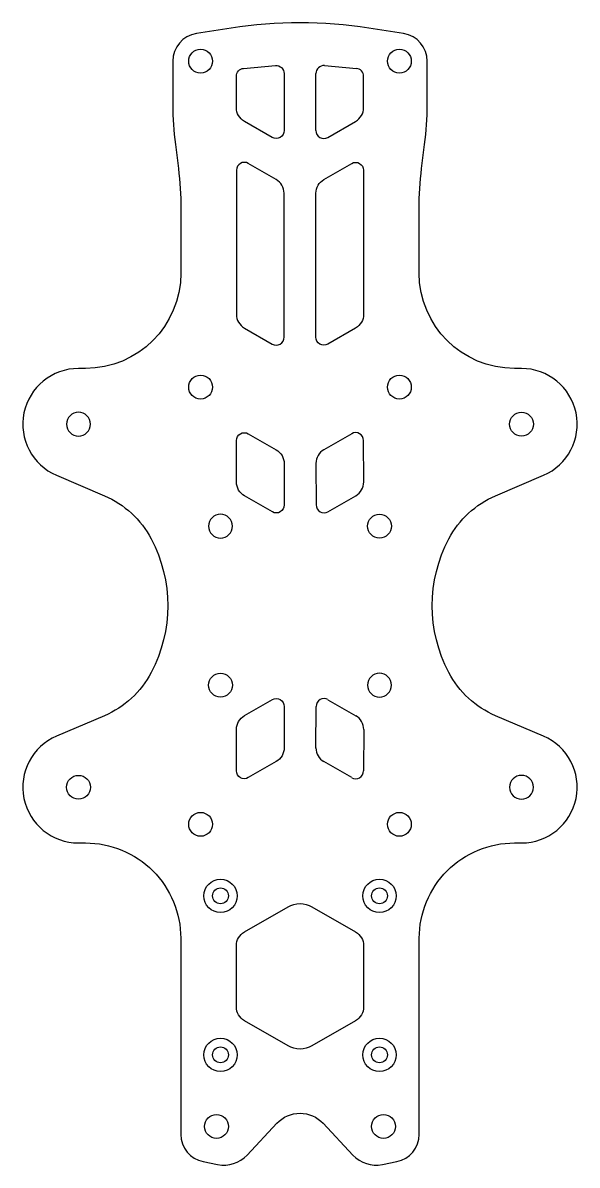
# Model space of a CAD drawing. Header units: millimetres. Extents: x -35 to 35, y -70 to 73.
import ezdxf

# ---------------------------------------------------------------- set-up
doc = ezdxf.new("R2010")
doc.units = ezdxf.units.MM
doc.layers.get('0').update_dxf_attribs({"linetype": 'CONTINUOUS'})

msp = doc.modelspace()

# ---------------------------------------------------------------- linework, layer by layer
for p, q in [((3.09, 67.94), (7.09, 67.59)), ((2, 59.77), (2, 66.94)), ((8, 62.65), (8, 66.59)), ((3.5, 58.9), (7, 60.92)), ((6.5, 21.63), (3, 19.61)), ((8.01, 15.58), (8, 20.77)), ((2.01, 17.9), (2.02, 12.68)), ((3.52, 11.82), (7.01, 13.84)), ((2.01, -17.9), (2.02, -12.68)), ((3.52, -11.82), (7.01, -13.84)), ((8.01, -15.58), (8, -20.77)), ((6.5, -21.63), (3, -19.61))]:
    msp.add_line(p, q)
for points in [[(18.72, -8.41, -0.247996), (18.72, 8.41, -0.171774), (24.61, 13.84), (30.62, 16.4, 0.815896), (27.86, 29.84), (26.99, 29.84, -0.414077), (14.99, 41.83), (14.99, 49.98, -0.031447), (15.3, 55), (15.68, 58.03, 0.031099), (16, 62.99), (16, 68.5, 0.369613), (13.04, 71.96), (8.66, 72.64, 0.077822), (-8.66, 72.64), (-13.04, 71.96, 0.369615), (-16, 68.5), (-16, 62.99, 0.031099), (-15.68, 58.03), (-15.3, 55, -0.031447), (-14.99, 49.98), (-14.99, 41.83, -0.414077), (-26.99, 29.84), (-27.86, 29.84, 0.815896), (-30.62, 16.4), (-24.61, 13.84, -0.171774), (-18.72, 8.41, -0.247996), (-18.72, -8.41, -0.171774), (-24.61, -13.84), (-30.62, -16.4, 0.815896), (-27.86, -29.84), (-27, -29.84, -0.414214), (-15, -41.84), (-15, -66.5, 0.357713), (-12.18, -69.93), (-10.36, -70.3, 0.259159), (-6.66, -69.11), (-2.92, -65.11, -0.433232), (2.92, -65.11), (6.66, -69.11, 0.259159), (10.36, -70.3), (12.18, -69.93, 0.357713), (15, -66.5), (15, -41.84, -0.414214), (27, -29.84), (27.86, -29.84, 0.815896), (30.62, -16.4), (24.61, -13.84, -0.171774)], [(-2, 59.77, -0.57735), (-3.5, 58.9), (-7, 60.92, -0.267949), (-8, 62.65), (-8, 66.59, -0.388879), (-7.09, 67.59), (-3.09, 67.94, -0.440011), (-2, 66.94)], [(-7, 34.92), (-3.5, 32.9, 0.57735), (-2, 33.77), (-2, 51.88, 0.26795), (-3, 53.61), (-6.5, 55.63, 0.577351), (-8, 54.77), (-8, 36.65, 0.267949)], [(8, 36.65, -0.267949), (7, 34.92), (3.5, 32.9, -0.57735), (2, 33.77), (2, 51.88, -0.267949), (3, 53.61), (6.5, 55.63, -0.57735), (8, 54.77)], [(-6.5, 21.63), (-3, 19.61, -0.267483), (-1.99, 17.87), (-1.98, 12.67, -0.57735), (-3.48, 11.8), (-6.99, 13.82, -0.267949), (-7.99, 15.55), (-8, 20.77, -0.577932)], [(-7.99, -15.55, -0.267949), (-6.99, -13.82), (-3.48, -11.8, -0.57735), (-1.98, -12.67), (-1.99, -17.87, -0.267483), (-3, -19.61), (-6.5, -21.63, -0.577932), (-8, -20.77)], [(7, -41.04, -0.267949), (8, -42.77), (8, -50.46, -0.267949), (7, -52.2), (1.5, -55.37, -0.267949), (-1.5, -55.37), (-7, -52.2, -0.267949), (-8, -50.46), (-8, -42.77, -0.267949), (-7, -41.04), (-1.5, -37.87, -0.267949), (1.5, -37.87)]]:
    msp.add_lwpolyline(points, format="xyb", close=True)
for centre, radius in [((-12.5, 68.5), 1.5), ((12.5, 68.5), 1.5), ((-12.5, 27.5), 1.5), ((12.5, 27.5), 1.5), ((27.86, 22.84), 1.5), ((10, 10), 1.5), ((-10, -10), 1.5), ((-27.86, -22.84), 1.5), ((-12.5, -27.5), 1.5), ((12.5, -27.5), 1.5), ((-10, -36.5), 2.1), ((10, -36.5), 2.1), ((-10, -36.5), 1), ((10, -36.5), 1), ((-10, -56.5), 2.1), ((10, -56.5), 2.1), ((-10, -56.5), 1), ((10, -56.5), 1), ((-10.5, -65.5), 1.5), ((10.5, -65.5), 1.5)]:
    msp.add_circle(centre, radius)
at = {"extrusion": (1.22465e-16, 0, -1)}
msp.add_circle((27.86, 22.84), 1.5, dxfattribs=at)
at = {"extrusion": (1.49976e-32, 1.22465e-16, -1)}
msp.add_circle((10, 10), 1.5, dxfattribs=at)
at = {"extrusion": (0, -1.22465e-16, -1)}
for centre in [(-10, -10), (-27.86, -22.84)]:
    msp.add_circle(centre, 1.5, dxfattribs=at)
for centre, radius, start, end in [((3, 66.94), 1, 85, 180), ((7, 66.59), 1, 0, 85), ((6, 62.65), 2, -60, 0), ((3, 59.77), 1, 180, 300), ((7, 20.77), 1, 0.1031, 120), ((3.99, 17.9), 1.98, 120, 180.0455), ((6.01, 15.57), 2, -59.9001, 0.1031), ((3.02, 12.68), 1, 180.0455, 300.0999), ((3.02, -12.68), 1, 59.9001, 179.9545), ((6.01, -15.57), 2, -0.1031, 59.9001), ((3.99, -17.9), 1.98, 179.9545, 240), ((7, -20.77), 1, 240, 359.8969)]:
    msp.add_arc(centre, radius, start, end)

doc.saveas('drawing.dxf')
